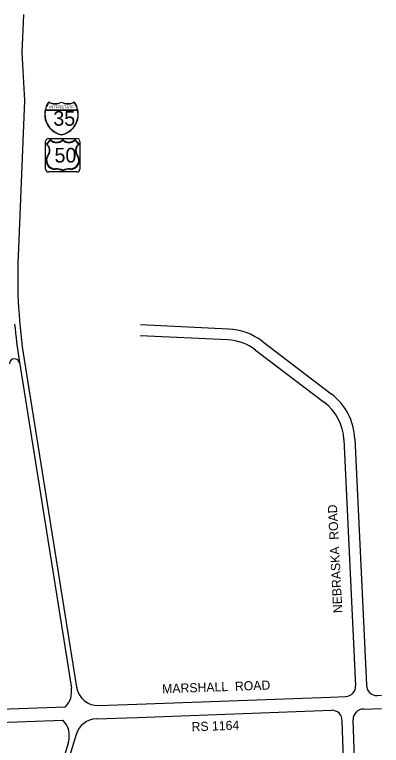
# Model space of a CAD drawing. Extents: x 149.435 to 150.097, y 8.364 to 9.124.
# Drawn here: x 149.744 to 149.9335, y 8.7162 to 9.0943 of the extents above; entities that cross this region are included whole.
import ezdxf

# ---------------------------------------------------------------- set-up
doc = ezdxf.new("R2010")
doc.units = 0
for name, color, linetype in [('PL Inter Road Lines', 7, 'Continuous'), ('PL Inter Route Shields', 7, 'Continuous'), ('PL Inter Street Names', 7, 'Continuous')]:
    doc.layers.add(name, color=color, linetype=linetype)

msp = doc.modelspace()

# ---------------------------------------------------------------- linework, layer by layer
at = {"layer": 'PL Inter Road Lines'}
for p, q in [((149.74856387759874, 9.09426015838055), (149.7477807981736, 9.074700970011417)), ((149.7477807981736, 9.074700970011417), (149.7490581248425, 9.049793099968067)), ((149.7490581248425, 9.049793099968067), (149.7458359792384, 8.969312690447971)), ((149.85450872577954, 8.931618796725521), (149.80914679997312, 8.933842420539563)), ((149.85423053931004, 8.925943792748479), (149.80886861350365, 8.92816741656252)), ((149.87190125746258, 8.925275921543065), (149.90754181705887, 8.89815810445892)), ((149.8684607925053, 8.920754167599199), (149.90410135210158, 8.893636350515054)), ((149.74637053685228, 8.91542314970627), (149.7733595277312, 8.745825663813012)), ((149.74898910285347, 8.91583985667306), (149.77594951636968, 8.74642194951565)), ((149.91415952369528, 8.874482966523496), (149.92018206187078, 8.747104947800212)), ((149.91983503445059, 8.874750614646425), (149.92587373662948, 8.747497226087823)), ((149.775792632247, 8.721923861475872), (149.7650389884621, 8.686777806178855)), ((149.7717982485802, 8.717931542535657), (149.76250350173484, 8.68755358943122))]:
    msp.add_line(p, q, dxfattribs=at)
for points in [[(149.787566287686, 8.736851044585576), (149.8071522183723, 8.737531133256338), (149.90729735251372, 8.741194979659188), (149.91505381448272, 8.74149417847269)], [(149.9313697685166, 8.742051033895274), (149.93350273168153, 8.742131969956777)], [(149.6474647071294, 8.731989629317042), (149.68836560118245, 8.733201527583065), (149.7703812726149, 8.736218914809324)], [(149.78624979932056, 8.729955342351875), (149.80740056663078, 8.730717475908898), (149.90779684382653, 8.734394959424096)], [(149.92428614499067, 8.735006584863548), (149.93350273168153, 8.73535129763189)], [(149.64402581276386, 8.72506320434537), (149.68859119396132, 8.726387040830291), (149.76897282068128, 8.729285988816223)], [(149.91971290899784, 8.469773503253387), (149.91830391277466, 8.53369069555969), (149.9163056691698, 8.639596847649832), (149.9132235517615, 8.728985988730077)], [(149.9253961075285, 8.469773503253387), (149.92398435094285, 8.53381591563955), (149.9219856526622, 8.63974768347982), (149.91890824671347, 8.729515520967698)]]:
    msp.add_lwpolyline(points, dxfattribs=at)
for centre, radius, start, end in [((150.0168309966886, 8.958463026418908), 0.2712121212121212, 177.70730791294937, 189.0419779381105), ((150.0168309966886, 8.958463026418908), 0.2738636363636363, 185.0811580833691, 189.0419779381105), ((149.85297870019747, 8.90040627485179), 0.031249999999999997, 52.733598099020504, 87.19362974820366), ((149.85297870019747, 8.90040627485179), 0.025568181818181813, 52.733598099020504, 87.19362974820366), ((149.74397978706367, 8.913574856910026), 0.0026515151515151512, 9.041977938120066, 177.55779538703771), ((149.88861925979378, 8.873288457767647), 0.031249999999999997, 2.6799739400934826, 52.733598099017144), ((149.88861925979378, 8.873288457767647), 0.025568181818181813, 2.6799739400934826, 52.733598099017144), ((149.9311642431134, 8.747339887605012), 0.005292845572503573, 178.29653838978464, 272.2254001814786), ((149.76213710201185, 8.744039776812494), 0.011363636363636362, 316.5093766661635, 9.041977938077984), ((149.78717194208903, 8.748207836516183), 0.011363636363636362, 189.0419779381963, 271.9887010646158), ((149.91489891016278, 8.746784756787585), 0.005292845572503573, 271.6770999924777, 3.468229259167515), ((149.90793201840404, 8.729103840252506), 0.005292845572503573, 358.724135660019, 91.46344246451719), ((149.92419735135468, 8.729714484151678), 0.005292845572503573, 89.03875161517317, 182.15431133740856), ((149.760931876892, 8.721256327902934), 0.011363636363636362, 342.9874531908249, 44.959773693558034), ((149.78665900393523, 8.718599076108593), 0.011363636363636362, 92.0636675330884, 162.9874531908116)]:
    msp.add_arc(centre, radius, start, end, dxfattribs=at)
at = {"layer": 'PL Inter Route Shields'}
for points in [[(149.7599091994511, 9.044817383989757), (149.77660888278405, 9.044817372564433)], [(149.75993434016718, 9.04493653970758), (149.77658374404945, 9.04493652831666)], [(149.76001425204353, 9.014377988108569), (149.7600142618334, 9.028687243832314)], [(149.7602931788139, 9.027271678820151), (149.7626228919392, 9.029601388757639)], [(149.76066014264234, 9.027301619324897), (149.76262621361292, 9.029267687605243)], [(149.76150370953826, 9.030176689499136), (149.7762600729108, 9.03017667940336)], [(149.77710363405424, 9.02730160807485), (149.77513756577386, 9.029267679045422)], [(149.7751408879042, 9.029601380193274), (149.77747059966018, 9.027271667067975)], [(149.77774951857762, 9.02868723169848), (149.77774950878774, 9.014377975974735)], [(149.77626006108287, 9.012888530307912), (149.76150369771037, 9.012888540403688)]]:
    msp.add_lwpolyline(points, dxfattribs=at)
for centre, radius, start, end in [((149.77039691703658, 9.042666833427182), 0.010825092276435095, 143.71174285522346, 258.6095837642681), ((149.77039691703658, 9.042666833427182), 0.01070593654156668, 144.27545712389826, 167.76015348210757), ((149.76498226599077, 9.054871998110578), 0.0066770542940574615, 240.27326634811772, 299.39002999141735), ((149.76498226599077, 9.054871998110578), 0.006796210028925881, 241.17414031277727, 298.8257812876063), ((149.76612116366206, 9.042666836352492), 0.010825092276435092, 281.3903378364546, 36.288178745329716), ((149.77153583140856, 9.054871993626863), 0.0066770542940574615, 240.60989160905098, 299.7266552523506), ((149.77153583140856, 9.054871993626863), 0.006796210028925881, 241.17414031286205, 298.82578128769103), ((149.76612116366206, 9.042666836352492), 0.010705936541566676, 12.23976811844561, 35.724464476654916), ((149.77039691703658, 9.042666833427182), 0.01070593654156668, 168.4118909941878, 258.48108424111985), ((149.76612116366206, 9.042666836352492), 0.010705936541566676, 281.5188373594333, 11.588030606450147), ((149.76150370881192, 9.0286872420593), 0.0014894466858552302, 89.99996080027657, 179.99996080027657), ((149.7581000906956, 9.023979304715338), 0.003955928112747722, 326.43355266031193, 56.331957113301534), ((149.7581000906956, 9.023979304715338), 0.00419423958248456, 326.23382125888503, 52.38348593421893), ((149.7657540547275, 9.032693413083305), 0.004400543870874347, 224.63966590458205, 315.2987349053213), ((149.7657540547275, 9.032693413083305), 0.004638855340611184, 227.6025230027635, 312.39739859770486), ((149.7720097308081, 9.032693408803393), 0.004638855340611184, 227.6025230027635, 312.39739859770486), ((149.7720097308081, 9.032693408803393), 0.004400543870874347, 224.70118669531664, 315.36025569605584), ((149.77966368291627, 9.023979289962298), 0.0041942395824845595, 127.61643566633423, 213.76610034166816), ((149.77966368291627, 9.023979289962298), 0.0039559281127477235, 123.66796448716686, 213.56636893998694), ((149.77626007124198, 9.028687231963529), 0.0014894466858552302, 359.9999608002766, 89.99996080027658), ((149.76488096686154, 9.018826683718215), 0.004575587975222133, 139.6025632293804, 272.75118498365214), ((149.76488096686154, 9.018826683718215), 0.004337276505485296, 139.41993617370449, 272.7511849835674), ((149.7728827996998, 9.018826678243652), 0.004575587975222135, 267.24873661690106, 40.397358371003236), ((149.7728827996998, 9.018826678243652), 0.004337276505485298, 267.2487366169858, 40.57998542684871), ((149.761503699022, 9.014377986918353), 0.0014894466858552302, 179.9999608002766, 269.9999608002766), ((149.7655100352566, 9.006637266775002), 0.0076271309583810214, 63.513227090378756, 93.07607975676397), ((149.7655100352566, 9.006637266775002), 0.007865442428117856, 64.37505516850953, 92.63286217869594), ((149.7723132924931, 9.006637262120455), 0.00786544242811786, 87.36705942185725, 115.62486643195888), ((149.7723132924931, 9.006637262120455), 0.007627130958381022, 87.37075644248776, 116.48669451008965), ((149.7762600614521, 9.014377976822582), 0.0014894466858552302, 269.9999608002766, 359.9999608002766)]:
    msp.add_arc(centre, radius, start, end, dxfattribs=at)

# ---------------------------------------------------------------- texts
msp.add_text('INTERSTATE', height=0.0014892083443582185, rotation=359.9999608002766, dxfattribs=at).set_placement((149.7619565666513, 9.045697692100083))
for s, p in [('35', (149.76404357770284, 9.036774296145893)), ('50', (149.7646397820391, 9.017742609817931))]:
    msp.add_text(s, height=0.007579999999999998, dxfattribs=at).set_placement(p)
at = {"layer": 'PL Inter Street Names'}
for s, height, rotation, p in [('NEBRASKA  ROAD', 0.004729999999999999, 92.9814596847477, (149.91342491046228, 8.784786154331714)), ('MARSHALL  ROAD', 0.004729999999999998, 2.0454084888866237, (149.82033758647964, 8.743119061736483)), ('RS 1164', 0.004729999999999999, 2.0718120720484756, (149.83554127723818, 8.7234911837262))]:
    msp.add_text(s, height=height, rotation=rotation, dxfattribs=at).set_placement(p)

doc.saveas('drawing.dxf')
